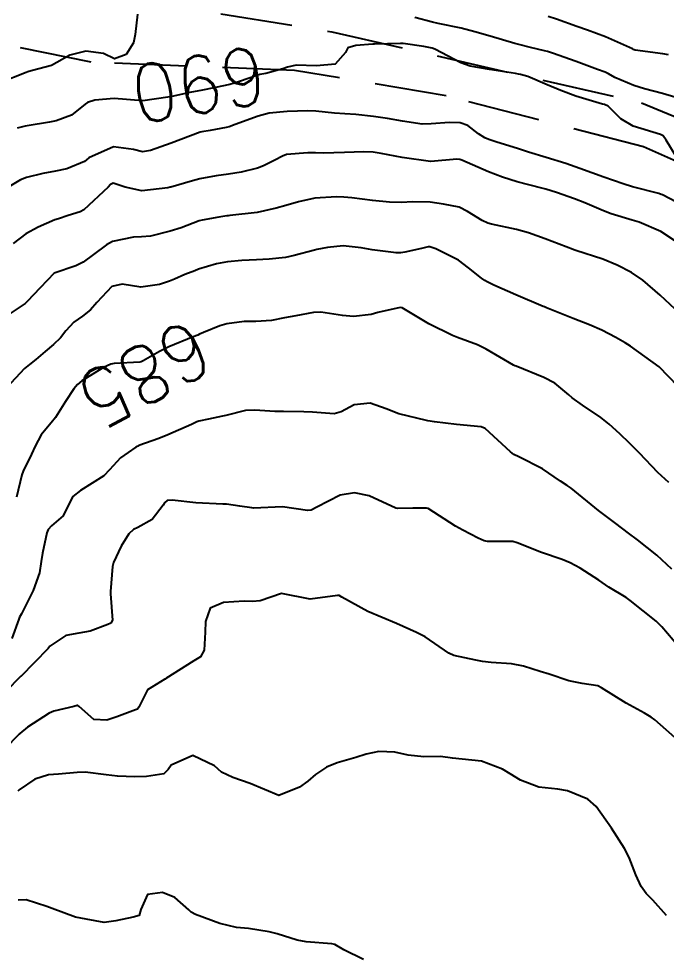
# Model space of a CAD drawing. Header units: metres. Extents: x 298520 to 308411, y 7433745 to 7450750.
# Drawn here: x 300872.5 to 300917.4, y 7447932 to 7447996.7 of the extents above; entities that cross this region are included whole.
import ezdxf
from ezdxf.enums import TextEntityAlignment as Align

# ---------------------------------------------------------------- set-up
doc = ezdxf.new("R2010")
doc.units = ezdxf.units.M
doc.header["$LTSCALE"] = 10
doc.linetypes.add('DASHED', pattern=[0.75, 0.5, -0.25])
for name, color, linetype in [('Cotas', 45, 'Continuous'), ('Curvas de Nivel 1m', 11, 'Continuous'), ('Curvas de Nivel 5m', 15, 'Continuous'), ('Vias Secundárias', 230, 'DASHED')]:
    doc.layers.add(name, color=color, linetype=linetype)
doc.styles.add('Style-STANDARD', font='STANDARD.shx')

msp = doc.modelspace()

# ---------------------------------------------------------------- linework, layer by layer
at = {"layer": 'Curvas de Nivel 1m', "flags": 128}
for points, elevation in [([(300880.727, 7447997.055), (300880.575, 7447995.643), (300880.459, 7447995.057), (300879.945, 7447994.261), (300879.142, 7447993.954), (300878.381, 7447994.318), (300877.147, 7447994.477), (300876.036, 7447994.219), (300875.139, 7447993.693), (300874.77, 7447993.49), (300873.452, 7447993.137), (300873.194, 7447993.078), (300873.132, 7447993.062), (300873.006, 7447993.017), (300871.124, 7447992.264)], 691), ([(300918.595, 7447991.121), (300917.117, 7447991.551), (300915.877, 7447991.877), (300915.125, 7447992.102), (300913.826, 7447992.66), (300913.377, 7447992.908), (300913.136, 7447993.021), (300912.605, 7447993.209), (300911.144, 7447993.771), (300909.507, 7447994.349), (300909.15, 7447994.451), (300908.94, 7447994.502), (300907.965, 7447994.728), (300907.156, 7447994.937), (300906.88, 7447995.02), (300905.164, 7447995.522), (300904.113, 7447995.832), (300903.172, 7447996.089), (300901.575, 7447996.408), (300901.178, 7447996.489), (300899.956, 7447996.822)], 691), ([(300917.532, 7447994.234), (300917.15, 7447994.295), (300915.234, 7447994.557), (300915.152, 7447994.587), (300915.116, 7447994.604), (300915.048, 7447994.642), (300913.165, 7447995.471), (300911.922, 7447995.932), (300911.175, 7447996.189), (300909.773, 7447996.704), (300909.185, 7447996.887)], 692), ([(300919.022, 7447983.547), (300917.121, 7447984.53), (300917.032, 7447984.568), (300916.857, 7447984.622), (300915.04, 7447985.099), (300914.388, 7447985.305), (300913.049, 7447985.768), (300911.391, 7447986.354), (300911.06, 7447986.473), (300910.412, 7447986.697), (300909.067, 7447987.114), (300907.832, 7447987.49), (300907.073, 7447987.739), (300905.638, 7447988.194), (300905.079, 7447988.378), (300904.809, 7447988.493), (300904.362, 7447988.771), (300903.637, 7447989.33), (300903.09, 7447989.514), (300902.348, 7447989.54), (300901.089, 7447989.441), (300900.468, 7447989.437), (300899.091, 7447989.632), (300898.062, 7447989.815), (300897.094, 7447989.963), (300895.859, 7447990.109), (300895.096, 7447990.146), (300894.396, 7447990.19), (300893.097, 7447990.336), (300892.548, 7447990.359), (300891.097, 7447990.318), (300889.853, 7447990.185), (300889.093, 7447989.973), (300887.511, 7447989.397), (300887.086, 7447989.247), (300886.873, 7447989.194), (300885.771, 7447988.993), (300885.189, 7447988.891), (300885.082, 7447988.864), (300883.726, 7447988.364), (300883.074, 7447988.122), (300881.635, 7447987.607), (300881.067, 7447987.507), (300880.46, 7447987.665), (300879.071, 7447987.852), (300877.353, 7447987.096), (300877.201, 7447986.957), (300877.059, 7447986.834), (300875.835, 7447986.328), (300875.049, 7447986.167), (300874.164, 7447986.011), (300873.042, 7447985.736), (300872.61, 7447985.576), (300871.921, 7447985.157)], 689), ([(300918.719, 7447980.871), (300917.004, 7447981.993), (300915.506, 7447982.635), (300915.014, 7447982.777), (300913.571, 7447983.214), (300913.02, 7447983.426), (300911.734, 7447983.974), (300911.029, 7447984.251), (300909.768, 7447984.703), (300909.036, 7447984.932), (300908.75, 7447985.002), (300907.043, 7447985.434), (300906.04, 7447985.758), (300905.054, 7447986.133), (300903.572, 7447986.782), (300903.214, 7447986.937), (300903.065, 7447986.983), (300902.861, 7447986.996), (300901.063, 7447986.839), (300901.03, 7447986.844), (300899.066, 7447987.111), (300897.622, 7447987.405), (300897.069, 7447987.499), (300896.418, 7447987.518), (300895.069, 7447987.477), (300893.598, 7447987.432), (300893.068, 7447987.435), (300892.544, 7447987.439), (300891.067, 7447987.32), (300890.775, 7447987.224), (300890.239, 7447986.938), (300889.463, 7447986.54), (300889.054, 7447986.387), (300887.915, 7447986.102), (300887.048, 7447985.956), (300886.184, 7447985.85), (300885.043, 7447985.647), (300884.537, 7447985.508), (300883.034, 7447985.076), (300882.988, 7447985.066), (300882.829, 7447985.023), (300881.03, 7447984.801), (300879.873, 7447985.062), (300879.037, 7447985.333), (300878.858, 7447985.25), (300878.693, 7447985.075), (300877.017, 7447983.497), (300876.767, 7447983.351), (300875.93, 7447983.111), (300875.247, 7447982.881), (300875.01, 7447982.799), (300873.836, 7447982.301), (300873, 7447981.831), (300872.119, 7447981.153)], 688), ([(300918.007, 7447976.609), (300916.953, 7447977.595), (300915.76, 7447978.632), (300914.968, 7447979.166), (300913.978, 7447979.66), (300912.977, 7447980.072), (300911.124, 7447980.689), (300910.983, 7447980.727), (300910.927, 7447980.748), (300908.995, 7447981.489), (300907.827, 7447981.905), (300907.004, 7447982.127), (300905.263, 7447982.504), (300905.01, 7447982.58), (300904.611, 7447982.766), (300903.61, 7447983.372), (300903.022, 7447983.681), (300901.932, 7447983.893), (300901.025, 7447984.024), (300899.792, 7447984.056), (300899.025, 7447983.994), (300898.199, 7447984.017), (300897.026, 7447984.136), (300895.585, 7447984.317), (300895.028, 7447984.37), (300894.53, 7447984.389), (300893.027, 7447984.297), (300891.901, 7447984.044), (300891.022, 7447983.806), (300890.34, 7447983.616), (300889.016, 7447983.301), (300887.138, 7447983.102), (300887.014, 7447983.09), (300886.919, 7447983.076), (300886.369, 7447982.986), (300885.219, 7447982.79), (300885.01, 7447982.727), (300883.766, 7447982.252), (300883.003, 7447982.012), (300881.639, 7447981.68), (300880.999, 7447981.615), (300880.444, 7447981.61), (300878.995, 7447981.312), (300878.586, 7447981.076), (300877.678, 7447980.394), (300876.975, 7447979.873), (300876.462, 7447979.614), (300874.963, 7447979.12), (300873.986, 7447978.096), (300873.075, 7447977.139), (300873.011, 7447977.07), (300872.941, 7447977.017), (300871.825, 7447976.261)], 687), ([(300918.863, 7447970.6), (300916.893, 7447972.62), (300914.907, 7447974.047), (300914.542, 7447974.278), (300913.885, 7447974.655), (300912.92, 7447975.173), (300912.069, 7447975.536), (300910.932, 7447975.969), (300909.085, 7447976.718), (300908.983, 7447976.759), (300908.943, 7447976.777), (300908.856, 7447976.808), (300906.952, 7447977.599), (300905.429, 7447978.284), (300904.96, 7447978.514), (300904.802, 7447978.603), (300904.569, 7447978.766), (300903.67, 7447979.48), (300902.975, 7447980.012), (300901.416, 7447980.806), (300900.985, 7447980.925), (300900.872, 7447980.924), (300900.406, 7447980.816), (300899.251, 7447980.557), (300898.98, 7447980.512), (300898.655, 7447980.51), (300896.991, 7447980.733), (300896.235, 7447980.868), (300894.994, 7447980.998), (300893.896, 7447980.896), (300893.16, 7447980.738), (300892.99, 7447980.695), (300891.583, 7447980.325), (300890.982, 7447980.201), (300889.846, 7447980.076), (300888.979, 7447980.039), (300887.952, 7447979.992), (300886.977, 7447979.904), (300886.199, 7447979.764), (300884.969, 7447979.382), (300884.695, 7447979.275), (300884.015, 7447979.009), (300883.284, 7447978.692), (300882.958, 7447978.555), (300882.246, 7447978.321), (300880.954, 7447978.147), (300879.675, 7447978.344), (300878.954, 7447978.192), (300877.912, 7447977.085), (300877.468, 7447976.559), (300876.928, 7447976.139), (300876.319, 7447975.709), (300875.769, 7447975.111), (300875.385, 7447974.639), (300874.903, 7447974.173), (300874.331, 7447973.693), (300873.672, 7447973.132), (300873.234, 7447972.792), (300872.887, 7447972.505), (300871.639, 7447971.159)], 686), ([(300917.76, 7447958.61), (300916.737, 7447959.578), (300915.378, 7447960.634), (300914.757, 7447961.092), (300913.883, 7447961.772), (300912.772, 7447962.593), (300912.673, 7447962.671), (300910.788, 7447964.22), (300910.505, 7447964.409), (300910.053, 7447964.701), (300908.805, 7447965.558), (300907.16, 7447966.394), (300906.82, 7447966.56), (300906.585, 7447966.742), (300904.839, 7447968.341), (300904.544, 7447968.468), (300902.841, 7447968.626), (300901.319, 7447968.805), (300900.844, 7447968.883), (300900.752, 7447968.904), (300898.851, 7447969.372), (300897.975, 7447969.724), (300896.861, 7447970.098), (300895.751, 7447969.979), (300894.852, 7447969.502), (300894.366, 7447969.371), (300892.851, 7447969.473), (300892.251, 7447969.516), (300890.852, 7447969.525), (300890.26, 7447969.527), (300888.853, 7447969.626), (300888.215, 7447969.597), (300886.847, 7447969.259), (300886.626, 7447969.203), (300885.662, 7447968.992), (300884.989, 7447968.851), (300884.841, 7447968.805), (300884.472, 7447968.638), (300882.832, 7447967.903), (300882.209, 7447967.656), (300880.824, 7447967.165), (300880.747, 7447967.128), (300880.613, 7447967.052), (300879.552, 7447966.322), (300878.799, 7447965.485), (300878.386, 7447965.076), (300876.787, 7447964.064), (300876.245, 7447963.641), (300875.969, 7447963.108), (300875.581, 7447962.295), (300874.758, 7447961.619), (300874.53, 7447961.347), (300874.442, 7447961.123), (300874.138, 7447959.72), (300874.063, 7447959.13), (300873.929, 7447958.346), (300873.509, 7447957.138), (300872.687, 7447955.524), (300872.556, 7447955.28), (300872.501, 7447955.152), (300872.021, 7447953.798)], 684), ([(300918.654, 7447952.756), (300917.072, 7447954.616), (300916.679, 7447954.999), (300914.89, 7447956.448), (300914.702, 7447956.584), (300914.607, 7447956.641), (300913.409, 7447957.359), (300912.715, 7447957.838), (300911.411, 7447958.683), (300910.728, 7447959.051), (300910.161, 7447959.269), (300908.738, 7447959.753), (300907.044, 7447960.442), (300906.75, 7447960.514), (300904.992, 7447960.515), (300904.75, 7447960.575), (300904.346, 7447960.766), (300903.283, 7447961.307), (300902.761, 7447961.594), (300900.868, 7447962.809), (300900.773, 7447962.842), (300899.811, 7447962.824), (300898.773, 7447962.804), (300898.644, 7447962.841), (300896.781, 7447963.689), (300895.763, 7447963.89), (300894.782, 7447963.741), (300893.159, 7447962.904), (300892.771, 7447962.688), (300892.525, 7447962.667), (300890.773, 7447962.93), (300888.772, 7447962.842), (300888.665, 7447962.845), (300887.83, 7447962.964), (300886.901, 7447963.105), (300886.774, 7447963.11), (300886.643, 7447963.113), (300884.775, 7447963.193), (300883.14, 7447963.388), (300882.776, 7447963.363), (300882.606, 7447963.2), (300882.52, 7447963.033), (300881.756, 7447962.047), (300880.757, 7447961.486), (300880.456, 7447961.352), (300880.12, 7447961.056), (300879.601, 7447960.201), (300879.076, 7447959.066), (300879.001, 7447958.786), (300878.859, 7447957.068), (300878.861, 7447956.908), (300879.006, 7447955.067), (300878.874, 7447954.874), (300878.679, 7447954.776), (300877.442, 7447954.318), (300876.669, 7447954.184), (300875.772, 7447954.003), (300874.655, 7447953.284), (300874.588, 7447953.187), (300874.538, 7447953.122), (300872.633, 7447951.178), (300872.617, 7447951.167), (300872.606, 7447951.15), (300871.626, 7447950.151)], 683), ([(300918.364, 7447946.602), (300916.598, 7447948.175), (300916.342, 7447948.366), (300915.867, 7447948.631), (300914.613, 7447949.335), (300912.899, 7447950.397), (300912.631, 7447950.519), (300911.554, 7447950.681), (300910.635, 7447950.882), (300909.263, 7447951.335), (300908.641, 7447951.531), (300907.497, 7447951.879), (300906.646, 7447952.057), (300905.25, 7447952.151), (300904.648, 7447952.22), (300904.177, 7447952.296), (300902.651, 7447952.635), (300902.311, 7447952.793), (300900.664, 7447953.91), (300900.073, 7447954.225), (300898.673, 7447954.84), (300896.685, 7447955.681), (300894.903, 7447956.675), (300894.702, 7447956.778), (300894.597, 7447956.777), (300892.699, 7447956.521), (300890.703, 7447956.93), (300889.235, 7447956.407), (300888.697, 7447956.368), (300888.124, 7447956.385), (300886.696, 7447956.311), (300885.769, 7447955.912), (300885.449, 7447954.992), (300885.428, 7447954.236), (300885.351, 7447952.993), (300885.096, 7447952.547), (300884.646, 7447952.263), (300882.696, 7447951.029), (300882.662, 7447951), (300882.632, 7447950.982), (300881.423, 7447950.24), (300880.818, 7447949.048), (300880.73, 7447948.921), (300880.601, 7447948.854), (300879.287, 7447948.373), (300878.594, 7447948.153), (300877.702, 7447948.191), (300876.685, 7447949.099), (300876.604, 7447949.169), (300876.542, 7447949.162), (300876.308, 7447949.103), (300874.938, 7447948.779), (300874.598, 7447948.644), (300873.103, 7447947.657), (300872.584, 7447947.228), (300872.542, 7447947.191), (300872.5, 7447947.151), (300871.556, 7447946.178)], 682), ([(300917.396, 7447934.61), (300916.454, 7447935.687), (300915.977, 7447936.146), (300915.65, 7447936.632), (300915.266, 7447937.433), (300914.809, 7447938.645), (300914.492, 7447939.255), (300913.577, 7447940.659), (300912.528, 7447942.173), (300911.952, 7447942.676), (300910.541, 7447943.261), (300909.876, 7447943.367), (300908.545, 7447943.511), (300907.28, 7447944.005), (300906.558, 7447944.433), (300906.04, 7447944.745), (300904.568, 7447945.303), (300903.243, 7447945.453), (300902.57, 7447945.525), (300901.74, 7447945.63), (300900.571, 7447945.614), (300899.481, 7447945.736), (300898.574, 7447945.938), (300897.451, 7447945.974), (300896.572, 7447945.784), (300895.872, 7447945.565), (300894.566, 7447945.19), (300893.828, 7447944.891), (300893.072, 7447944.385), (300892.548, 7447943.925), (300891.958, 7447943.5), (300890.533, 7447942.93), (300888.545, 7447943.774), (300887.348, 7447944.175), (300886.556, 7447944.549), (300886.069, 7447944.985), (300884.57, 7447945.694), (300883.061, 7447945.023), (300882.849, 7447944.735), (300882.554, 7447944.429), (300881.349, 7447944.244), (300880.551, 7447944.23), (300879.352, 7447944.261), (300878.552, 7447944.366), (300877.095, 7447944.551), (300876.554, 7447944.519), (300875.262, 7447944.403), (300874.552, 7447944.365), (300873.623, 7447944.057), (300872.535, 7447943.318), (300872.445, 7447943.24)], 681)]:
    msp.add_lwpolyline(points, dxfattribs=dict(at, elevation=elevation))
at = {"layer": 'Curvas de Nivel 5m', "flags": 128}
for points, elevation in [([(300918.424, 7447986.606), (300917.383, 7447988.314), (300917.172, 7447988.619), (300917.083, 7447988.676), (300916.988, 7447988.717), (300915.089, 7447989.291), (300914.235, 7447989.794), (300913.357, 7447990.666), (300913.105, 7447990.78), (300912.954, 7447990.823), (300911.113, 7447991.358), (300910.063, 7447991.756), (300909.125, 7447992.162), (300907.784, 7447992.73), (300907.268, 7447992.871), (300907.135, 7447992.902), (300906.933, 7447992.944), (300905.137, 7447993.209), (300903.795, 7447993.435), (300903.142, 7447993.683), (300901.338, 7447994.621), (300901.152, 7447994.695), (300900.571, 7447994.816), (300899.156, 7447995.013), (300898.968, 7447995.021), (300897.154, 7447994.965), (300897.052, 7447994.963), (300895.875, 7447994.873), (300895.321, 7447994.708), (300895.148, 7447994.386), (300894.443, 7447993.584), (300893.138, 7447993.458), (300891.727, 7447993.509), (300891.137, 7447993.382), (300890.799, 7447993.27), (300889.624, 7447992.945), (300889.206, 7447992.875), (300889.131, 7447992.854), (300887.741, 7447992.353), (300887.121, 7447992.176), (300886.146, 7447991.961), (300885.114, 7447991.763), (300884.465, 7447991.655), (300883.108, 7447991.351), (300882.838, 7447991.293), (300881.103, 7447991.05), (300879.114, 7447991.198), (300877.774, 7447991.09), (300877.274, 7447990.934), (300877.109, 7447990.806), (300876.159, 7447990.047), (300875.091, 7447989.656), (300874.636, 7447989.579), (300873.086, 7447989.321), (300872.937, 7447989.291), (300872.382, 7447989.151)], 690), ([(300917.549, 7447964.612), (300916.803, 7447965.293), (300915.516, 7447966.633), (300914.83, 7447967.334), (300914.162, 7447967.976), (300913.418, 7447968.661), (300912.849, 7447969.109), (300911.57, 7447969.975), (300910.87, 7447970.474), (300910.618, 7447970.694), (300909.655, 7447971.483), (300908.885, 7447971.881), (300906.971, 7447972.66), (300906.892, 7447972.695), (300906.802, 7447972.741), (300904.904, 7447973.854), (300904.286, 7447974.148), (300902.912, 7447974.659), (300902.573, 7447974.793), (300900.925, 7447975.607), (300899.069, 7447976.701), (300898.941, 7447976.734), (300897.395, 7447976.394), (300896.934, 7447976.253), (300895.702, 7447976.101), (300894.932, 7447976.178), (300893.439, 7447976.399), (300892.935, 7447976.38), (300891.699, 7447976.155), (300890.929, 7447976.019), (300890.023, 7447975.842), (300888.925, 7447975.767), (300888.13, 7447975.756), (300886.922, 7447975.598), (300886.448, 7447975.457), (300885.296, 7447974.996), (300885.035, 7447974.876), (300884.911, 7447974.82), (300884.596, 7447974.691), (300882.903, 7447974.001), (300882.259, 7447973.677), (300881.13, 7447973.048), (300880.974, 7447972.967), (300880.892, 7447972.943), (300879.117, 7447972.842), (300878.89, 7447972.802), (300878.376, 7447972.566), (300876.878, 7447971.655), (300876.571, 7447971.408), (300876.316, 7447971.106), (300875.744, 7447970.227), (300875.05, 7447969.118), (300874.963, 7447968.998), (300874.84, 7447968.87), (300874.051, 7447967.907), (300873.646, 7447967.132), (300873.386, 7447966.566), (300872.806, 7447965.399), (300872.709, 7447965.141), (300872.333, 7447963.593)], 685), ([(300896.4, 7447931.569), (300895.041, 7447932.239), (300894.41, 7447932.605), (300894.191, 7447932.663), (300892.412, 7447932.795), (300891.791, 7447932.916), (300890.419, 7447933.354), (300889.864, 7447933.496), (300888.424, 7447933.709), (300887.596, 7447933.797), (300886.429, 7447934.076), (300884.745, 7447934.69), (300884.441, 7447934.842), (300884.283, 7447935.002), (300883.312, 7447935.878), (300882.455, 7447936.205), (300881.412, 7447936.082), (300880.967, 7447935.045), (300880.856, 7447934.626), (300880.435, 7447934.513), (300879.239, 7447934.26), (300878.429, 7447934.146), (300877.167, 7447934.357), (300876.434, 7447934.506), (300874.806, 7447935.116), (300874.444, 7447935.248), (300873.01, 7447935.703), (300872.448, 7447935.693)], 680)]:
    msp.add_lwpolyline(points, dxfattribs=dict(at, elevation=elevation))
at = {"layer": 'Vias Secundárias', "elevation": 711.042}
msp.add_lwpolyline([(301001.036, 7447933.001), (300994.209, 7447937.38), (300985.043, 7447945.276), (300980.716, 7447949.727), (300972.382, 7447955.05), (300969.496, 7447956.184), (300964.36, 7447958.498), (300951.466, 7447967.517), (300939.058, 7447975.639), (300925.766, 7447983.394), (300915.805, 7447987.866), (300902.13, 7447991.392), (300891.617, 7447993.153), (300877.516, 7447993.718), (300869.576, 7447995.35), (300862.454, 7448000.969)], dxfattribs=at)
at = {"layer": 'Vias Secundárias'}
msp.add_lwpolyline([(300879.092, 7447998.275), (300894.197, 7447995.833), (300915.669, 7447990.907), (300929.404, 7447985.21), (300942.557, 7447977.378), (300956.159, 7447967.718), (300968.011, 7447959.961), (300973.613, 7447957.198), (300978.196, 7447954.565), (300982.705, 7447951.671), (300987.41, 7447947.134), (300996.464, 7447940.232), (301002.223, 7447937.315), (301009.007, 7447935.568), (301015.01, 7447938.849), (301020.815, 7447946.923), (301025.971, 7447958.041), (301031.492, 7447969.81), (301032.469, 7447979.29)], dxfattribs=at)

# ---------------------------------------------------------------- texts
at = {"layer": 'Cotas', "style": 'Style-STANDARD'}
for s, rotation, p in [('690', 189.4704, (300884.998, 7447992.166, 690)), ('685', 208.32036, (300881.257, 7447972.106, 685))]:
    msp.add_text(s, height=4, rotation=rotation, dxfattribs=at).set_placement(p, align=Align.MIDDLE_CENTER)

doc.saveas('drawing.dxf')
